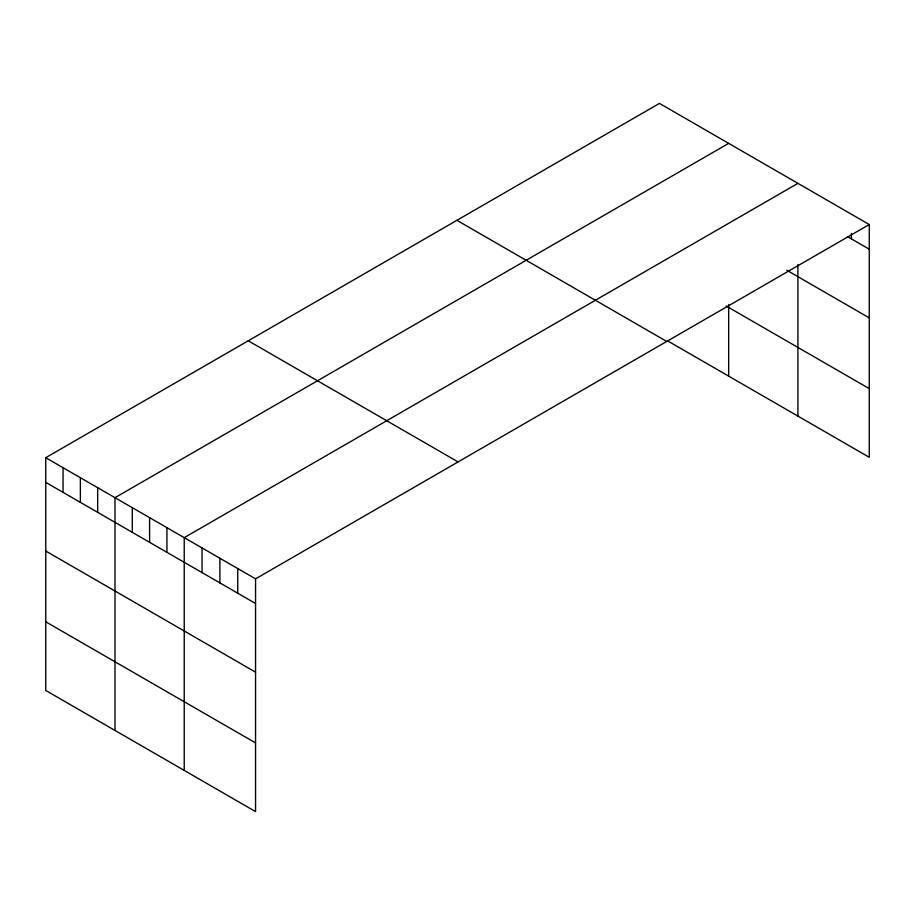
<?xml version="1.0" encoding="UTF-8"?>
<svg xmlns="http://www.w3.org/2000/svg" width="915" height="915" viewBox="0 0 915 915"><rect width="100%" height="100%" fill="white"/><g stroke="black" fill="none" stroke-linecap="round" stroke-linejoin="round"><path stroke-width="1.37" d="M45.75 457.706L255.56 578.84L255.56 811.605L45.75 690.47L45.75 457.706L659.44 103.395L869.25 224.53L869.25 457.294L668.099 341.158M728.672 143.369L114.993 497.68L114.993 730.445M797.914 183.343L184.224 537.654L184.224 770.419M255.56 578.84L869.25 224.53M847.85 236.836L869.25 249.189M786.786 270.257L869.25 317.86M726.201 306.033L869.25 388.623M456.917 220.321L666.738 341.455M248.262 340.792L458.083 461.926M45.75 482.365L255.56 603.5M45.75 551.036L255.56 672.17M45.75 621.8L255.56 742.923M851.419 233.417L851.419 238.895M797.914 264.561L797.914 416.108M728.672 304.684L728.672 376.134M237.728 568.547L237.728 593.206M219.897 558.253L219.897 582.912M202.055 547.959L202.055 572.618M166.919 527.669L166.919 552.328M149.603 517.673L149.603 542.332M132.298 507.676L132.298 532.336M97.676 487.695L97.676 512.354M80.371 477.699L80.371 502.358M63.055 467.702L63.055 492.362"/></g></svg>
